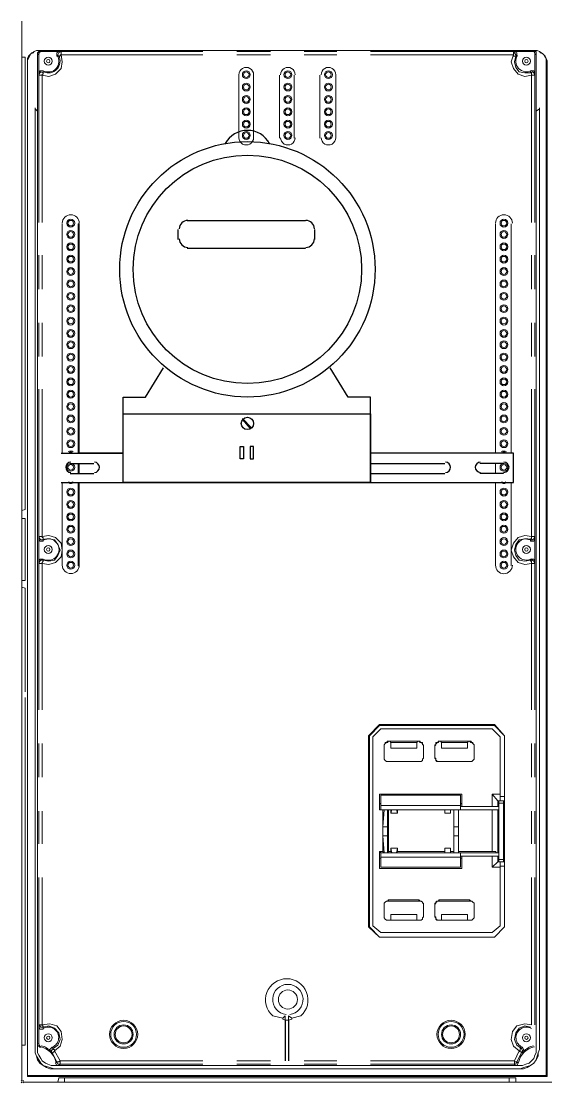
# Model space of a CAD drawing. Header units: millimetres. Extents: x -305 to 1353, y -289 to 1176.
# Drawn here: x -204.3 to -177.9, y 368.5 to 421.5 of the extents above; entities that cross this region are included whole.
import ezdxf

# ---------------------------------------------------------------- set-up
doc = ezdxf.new("R2010")
doc.units = ezdxf.units.MM
doc.header["$MEASUREMENT"] = 0
doc.layers.add('PDF_0', color=7, linetype='Continuous')

msp = doc.modelspace()

# ---------------------------------------------------------------- linework, layer by layer
at = {"layer": 'PDF_0', "lineweight": 18}
for points in [[(-204.309, 368.575), (-204.309, 421.475)], [(-178.701, 420.015), (-178.589, 420.015), (-178.476, 419.959), (-178.42, 419.903), (-178.308, 419.847), (-178.252, 419.79), (-178.196, 419.678), (-178.139, 419.622), (-178.083, 419.51), (-178.083, 419.397), (-178.139, 419.51), (-178.139, 419.622), (-178.196, 419.734), (-178.308, 419.847), (-178.364, 419.903), (-178.476, 419.959), (-178.589, 420.015)], [(-202.68, 369.193), (-179.431, 369.193), (-179.263, 369.249), (-179.094, 369.305), (-178.926, 369.361), (-178.757, 369.474), (-178.645, 369.642), (-178.589, 369.811), (-178.533, 369.979), (-178.476, 370.148), (-178.476, 417.095), (-178.645, 416.983), (-178.645, 370.148), (-178.645, 369.979), (-178.701, 369.867), (-178.757, 369.698), (-178.87, 369.586), (-178.982, 369.474), (-179.15, 369.417), (-179.319, 369.361), (-179.431, 369.361), (-202.68, 369.361), (-202.849, 369.361), (-203.017, 369.417), (-203.129, 369.474), (-203.298, 369.586), (-203.354, 369.698), (-203.466, 369.867), (-203.523, 369.979), (-203.523, 370.148), (-203.523, 416.983), (-203.635, 417.095), (-203.635, 370.148), (-203.635, 369.979), (-203.579, 369.811), (-203.466, 369.642), (-203.354, 369.474), (-203.242, 369.361), (-203.073, 369.305), (-202.905, 369.249)], [(-202.287, 411.367), (-202.287, 399.911)], [(-180.667, 411.367), (-180.667, 399.911)], [(-179.88, 399.911), (-179.88, 411.367)], [(-180.667, 399.405), (-180.667, 398.9)], [(-202.287, 398.451), (-202.287, 394.295)], [(-180.667, 394.295), (-180.667, 398.451)], [(-179.88, 394.295), (-179.88, 398.451)], [(-186.956, 385.815), (-187.012, 385.815), (-186.451, 386.377), (-186.451, 386.321)], [(-186.001, 385.535), (-186.058, 385.478), (-186.114, 385.478), (-186.17, 385.422), (-186.226, 385.366), (-186.226, 385.31), (-186.226, 385.366), (-186.17, 385.422), (-186.17, 385.478), (-186.114, 385.478), (-186.058, 385.535)], [(-186.226, 384.692), (-186.226, 385.31), (-186.226, 384.692), (-186.226, 384.636), (-186.17, 384.58), (-186.114, 384.524), (-186.058, 384.524), (-186.001, 384.524), (-186.058, 384.524), (-186.114, 384.524), (-186.17, 384.58), (-186.226, 384.636)], [(-184.485, 385.535), (-186.001, 385.535), (-185.945, 385.535), (-185.889, 385.478), (-184.598, 385.478), (-184.541, 385.535)], [(-184.261, 385.31), (-184.261, 385.366), (-184.317, 385.366), (-184.317, 385.422), (-184.373, 385.478), (-184.429, 385.478), (-184.485, 385.535), (-184.429, 385.535), (-184.429, 385.478), (-184.373, 385.478), (-184.317, 385.478), (-184.317, 385.422), (-184.317, 385.366), (-184.261, 385.366)], [(-183.474, 385.535), (-183.531, 385.535), (-183.531, 385.478), (-183.587, 385.478), (-183.643, 385.478), (-183.643, 385.422), (-183.643, 385.366), (-183.699, 385.366), (-183.699, 385.31), (-183.699, 384.692), (-183.699, 385.31), (-183.643, 385.366), (-183.643, 385.422), (-183.587, 385.422), (-183.587, 385.478), (-183.531, 385.478)], [(-181.958, 385.535), (-183.474, 385.535), (-183.418, 385.535), (-183.362, 385.478), (-182.07, 385.478), (-182.014, 385.535)], [(-181.958, 384.524), (-183.474, 384.524), (-181.958, 384.524), (-181.902, 384.524), (-181.846, 384.524), (-181.79, 384.58), (-181.734, 384.636), (-181.734, 384.692), (-181.734, 385.31), (-181.734, 384.692), (-181.734, 384.636), (-181.79, 384.58), (-181.846, 384.524), (-181.902, 384.524)], [(-181.734, 385.31), (-181.734, 385.366), (-181.79, 385.422), (-181.79, 385.478), (-181.846, 385.478), (-181.902, 385.535), (-181.958, 385.535), (-181.902, 385.478), (-181.846, 385.478), (-181.79, 385.422), (-181.734, 385.366)], [(-184.485, 384.524), (-184.429, 384.524), (-184.373, 384.524), (-184.317, 384.58), (-184.317, 384.636), (-184.261, 384.692), (-184.317, 384.636), (-184.317, 384.58), (-184.373, 384.524), (-184.429, 384.524)], [(-183.699, 384.692), (-183.643, 384.692), (-183.643, 384.636), (-183.643, 384.58), (-183.587, 384.58), (-183.587, 384.524), (-183.531, 384.524), (-183.474, 384.524), (-183.531, 384.524), (-183.587, 384.524), (-183.643, 384.58), (-183.643, 384.636)], [(-185.608, 379.975), (-185.833, 379.975), (-186.058, 379.975), (-186.226, 379.975), (-186.395, 379.975), (-186.395, 379.919), (-186.395, 379.863), (-186.395, 379.807), (-186.395, 379.75), (-182.407, 379.75), (-182.407, 379.807), (-182.407, 379.863), (-182.407, 379.919), (-182.407, 379.975), (-182.52, 379.975), (-182.744, 379.975), (-182.913, 379.975), (-183.194, 379.975)], [(-186.001, 377.56), (-186.058, 377.56), (-186.114, 377.56), (-186.17, 377.504), (-186.226, 377.448), (-186.226, 377.392), (-186.226, 377.448), (-186.17, 377.504), (-186.114, 377.56), (-186.058, 377.56), (-186.001, 377.616)], [(-181.958, 377.616), (-183.474, 377.616), (-183.474, 377.56), (-181.958, 377.56)], [(-183.699, 376.774), (-183.643, 376.774), (-183.643, 376.718), (-183.643, 376.662), (-183.587, 376.662), (-183.587, 376.606), (-183.531, 376.606), (-183.474, 376.606), (-183.531, 376.606), (-183.587, 376.606), (-183.643, 376.662), (-183.643, 376.718)], [(-181.958, 376.606), (-181.902, 376.606), (-181.846, 376.606), (-181.79, 376.662), (-181.734, 376.718), (-181.734, 376.774), (-181.734, 376.718), (-181.79, 376.662), (-181.846, 376.606), (-181.902, 376.606)], [(-183.474, 376.606), (-181.958, 376.606), (-182.014, 376.606), (-182.07, 376.606), (-183.362, 376.606), (-183.418, 376.606)], [(-191.28, 371.664), (-191.168, 371.608), (-190.999, 371.608), (-190.831, 371.664), (-190.831, 371.72), (-190.999, 371.832), (-190.999, 371.608), (-191.168, 371.608), (-191.168, 371.832), (-191.28, 371.72)], [(-204.253, 368.519), (-177.859, 368.519)], [(-177.859, 368.519), (-204.253, 368.519)], [(-202.512, 368.519), (-202.456, 368.744), (-202.175, 368.744), (-179.993, 368.744), (-179.656, 368.744), (-179.656, 368.519), (-179.656, 368.744), (-179.993, 368.744), (-202.175, 368.744), (-202.456, 368.744)]]:
    msp.add_lwpolyline(points, close=True, dxfattribs=at)
for points in [[(-204.309, 368.575), (-204.309, 421.475), (-204.309, 368.575)], [(-204.309, 421.475), (-204.309, 368.575)], [(-204.309, 397.047), (-204.14, 397.103), (-204.14, 419.678), (-204.309, 419.678)], [(-178.701, 420.015), (-203.466, 420.015), (-203.579, 420.015), (-203.691, 419.959), (-203.803, 419.903), (-203.859, 419.847), (-203.972, 419.734), (-204.028, 419.622), (-204.028, 419.51), (-204.028, 419.397), (-204.028, 419.51), (-203.972, 419.622), (-203.916, 419.734), (-203.859, 419.847), (-203.747, 419.903), (-203.691, 419.959), (-203.579, 420.015), (-203.41, 420.015)], [(-178.645, 416.983), (-178.645, 419.847), (-178.645, 419.903), (-178.645, 419.959), (-178.701, 419.959), (-178.757, 420.015), (-178.813, 420.015), (-203.354, 420.015), (-203.41, 420.015), (-203.466, 419.959), (-203.523, 419.903), (-203.523, 419.847), (-203.523, 416.983)], [(-179.6, 419.734), (-179.6, 419.903), (-179.712, 419.959), (-178.813, 419.959), (-178.757, 419.959), (-178.701, 419.903), (-178.701, 419.847), (-178.701, 419.79), (-178.701, 418.836), (-178.757, 419.004), (-178.926, 419.004)], [(-204.028, 419.566), (-204.028, 368.856)], [(-204.028, 419.397), (-204.028, 368.8)], [(-204.028, 419.397), (-204.028, 419.397)], [(-178.139, 419.566), (-178.139, 368.856), (-178.083, 368.8), (-178.083, 419.397)], [(-193.47, 415.635), (-193.47, 418.78)], [(-192.74, 418.78), (-192.74, 415.635)], [(-191.449, 415.635), (-191.449, 418.78)], [(-190.719, 418.78), (-190.719, 415.635)], [(-189.427, 415.635), (-189.427, 418.78)], [(-188.641, 418.78), (-188.641, 415.635)], [(-203.635, 417.095), (-203.635, 417.151), (-203.635, 370.148), (-203.635, 369.979), (-203.579, 369.811), (-203.523, 369.642), (-203.41, 369.474), (-203.242, 369.361), (-203.073, 369.249), (-202.905, 369.193), (-202.736, 369.193), (-179.431, 369.193), (-179.263, 369.193), (-179.094, 369.249), (-178.926, 369.361), (-178.757, 369.474), (-178.645, 369.642), (-178.533, 369.811), (-178.533, 369.979), (-178.476, 370.148), (-178.476, 417.151), (-178.476, 417.095)], [(-203.523, 416.983), (-203.523, 416.983)], [(-202.287, 411.367), (-202.287, 411.367)], [(-201.501, 399.911), (-201.501, 411.367), (-201.445, 411.367), (-201.445, 399.911)], [(-180.667, 411.367), (-180.667, 411.367)], [(-179.88, 411.367), (-179.88, 411.367)], [(-201.501, 399.405), (-201.501, 398.9)], [(-201.445, 399.405), (-201.445, 398.9)], [(-201.445, 398.451), (-201.445, 394.295), (-201.501, 394.295), (-201.501, 398.451)], [(-204.309, 396.654), (-204.14, 396.654), (-204.14, 393.565), (-204.309, 393.565)], [(-178.926, 395.531), (-178.757, 395.531), (-178.701, 395.643), (-178.701, 394.52), (-178.757, 394.632), (-178.926, 394.632)], [(-204.309, 393.228), (-204.14, 393.172), (-204.14, 388.005)], [(-204.309, 370.372), (-204.14, 370.372), (-204.14, 387.725)], [(-186.451, 386.377), (-180.723, 386.377), (-180.723, 386.321), (-186.451, 386.321)], [(-180.723, 386.321), (-180.217, 385.815), (-180.723, 386.377)], [(-187.012, 385.815), (-187.012, 376.269), (-186.956, 376.269), (-186.956, 385.815)], [(-186.788, 385.759), (-186.395, 386.152), (-186.788, 385.759)], [(-186.788, 376.325), (-186.788, 385.759), (-186.788, 376.325)], [(-186.395, 386.152), (-180.835, 386.152), (-186.395, 386.152)], [(-180.835, 386.152), (-180.442, 385.759), (-180.835, 386.152)], [(-180.442, 382.783), (-180.442, 385.759), (-180.442, 382.895), (-180.442, 382.839), (-180.442, 382.783), (-180.442, 382.727), (-180.442, 382.671), (-180.442, 382.614), (-180.442, 382.558), (-180.442, 382.614), (-180.442, 382.671), (-180.442, 382.727), (-180.442, 382.783), (-180.217, 382.783)], [(-180.273, 379.526), (-180.217, 379.526), (-180.217, 379.47), (-180.217, 379.413), (-180.217, 379.357), (-180.217, 379.301), (-180.217, 376.269), (-180.217, 385.815), (-180.217, 382.783), (-180.217, 382.727), (-180.217, 382.671), (-180.217, 382.614), (-180.217, 382.558), (-180.273, 382.558)], [(-184.598, 385.478), (-184.598, 385.198), (-185.889, 385.198), (-185.889, 385.478)], [(-184.261, 384.692), (-184.261, 385.31), (-184.261, 384.692)], [(-182.07, 385.478), (-182.07, 385.198), (-183.362, 385.198), (-183.362, 385.478)], [(-186.001, 384.524), (-184.485, 384.524), (-186.001, 384.524)], [(-186.451, 382.39), (-186.451, 382.895), (-182.351, 382.895), (-182.351, 382.39)], [(-180.498, 382.109), (-182.407, 382.109), (-182.407, 382.277), (-182.351, 382.277), (-182.351, 382.39), (-182.407, 382.446), (-182.407, 382.502), (-182.407, 382.839), (-186.395, 382.839), (-186.395, 382.502), (-186.395, 382.446), (-186.451, 382.39), (-186.451, 382.109), (-186.395, 382.109)], [(-182.407, 382.334), (-182.407, 382.839), (-186.395, 382.839), (-186.395, 382.334), (-186.395, 382.277), (-186.395, 382.221), (-186.395, 382.165), (-186.395, 382.109), (-186.226, 382.109), (-186.058, 382.109), (-185.833, 382.109), (-185.608, 382.109), (-183.194, 382.109), (-182.913, 382.109), (-182.744, 382.109), (-182.52, 382.109), (-182.407, 382.109), (-182.407, 382.165), (-182.407, 382.221), (-182.407, 382.277), (-182.407, 382.334), (-186.395, 382.334)], [(-180.498, 382.558), (-180.273, 382.558), (-180.273, 382.446), (-180.498, 382.446), (-180.498, 382.558), (-180.554, 382.558), (-180.554, 382.277), (-180.498, 382.277), (-180.498, 382.109), (-180.554, 382.109), (-180.554, 379.975), (-180.498, 379.975), (-180.498, 379.807), (-182.407, 379.807), (-182.407, 379.975), (-180.498, 379.975)], [(-180.217, 382.558), (-180.442, 382.558), (-180.554, 382.558), (-180.835, 382.895), (-180.835, 382.277)], [(-180.835, 382.895), (-180.442, 382.895)], [(-186.282, 382.109), (-186.282, 380.031), (-186.226, 379.975), (-186.282, 380.817), (-186.282, 380.874), (-186.282, 380.93), (-186.282, 380.986), (-186.282, 381.042), (-186.282, 381.098), (-186.282, 381.154), (-186.282, 381.21), (-186.282, 381.267), (-186.226, 382.109), (-186.282, 382.109), (-186.451, 382.109)], [(-186.282, 381.267), (-186.058, 381.267), (-186.058, 382.109), (-186.001, 382.109), (-185.889, 382.109), (-185.833, 382.109), (-185.889, 381.941), (-185.552, 381.941), (-185.608, 382.109), (-185.552, 382.109), (-183.194, 382.109)], [(-186.001, 380.031), (-186.001, 382.109)], [(-185.889, 381.941), (-185.889, 382.109)], [(-185.552, 382.109), (-185.552, 381.941)], [(-183.194, 381.941), (-183.194, 382.109), (-183.194, 381.941), (-182.913, 381.941)], [(-182.913, 381.941), (-182.913, 382.109), (-182.913, 381.941)], [(-182.744, 380.031), (-182.744, 382.109), (-182.913, 382.109)], [(-180.554, 382.109), (-180.61, 382.109), (-180.667, 382.109), (-180.723, 382.109), (-180.779, 382.109), (-180.835, 382.109), (-182.52, 382.109), (-182.52, 381.267), (-182.744, 381.267)], [(-182.744, 380.817), (-182.744, 380.874), (-182.744, 380.93), (-182.744, 380.986), (-182.744, 381.042), (-182.744, 381.098), (-182.744, 381.154), (-182.744, 381.21), (-182.744, 381.267), (-182.744, 382.109)], [(-182.52, 382.109), (-182.52, 380.031)], [(-182.407, 382.277), (-180.498, 382.277)], [(-182.351, 382.277), (-180.835, 382.277), (-180.779, 382.277), (-180.723, 382.277), (-180.667, 382.277), (-180.61, 382.277), (-180.554, 382.277)], [(-180.835, 380.031), (-180.835, 382.109)], [(-180.554, 379.807), (-180.554, 379.526), (-180.498, 379.526), (-180.498, 379.638), (-180.498, 382.446)], [(-180.498, 379.638), (-180.273, 379.638), (-180.273, 382.446)], [(-186.058, 381.267), (-186.058, 381.21), (-186.058, 381.154), (-186.058, 381.098), (-186.058, 381.042), (-186.058, 380.986), (-186.058, 380.93), (-186.058, 380.874), (-186.058, 380.817)], [(-182.52, 381.267), (-182.52, 381.21), (-182.52, 381.154), (-182.52, 381.098), (-182.52, 381.042), (-182.52, 380.986), (-182.52, 380.93), (-182.52, 380.874), (-182.52, 380.817)], [(-186.282, 380.817), (-186.058, 380.817), (-186.058, 379.975), (-186.001, 380.031), (-185.889, 380.031), (-185.833, 379.975), (-185.889, 380.2), (-185.552, 380.2), (-185.608, 379.975), (-185.552, 380.031), (-183.194, 380.031), (-183.194, 379.975), (-183.194, 380.2), (-182.913, 380.2), (-182.913, 379.975), (-182.913, 380.031), (-182.744, 380.031), (-182.744, 379.975), (-182.744, 380.817), (-182.52, 380.817), (-182.52, 379.975), (-182.52, 380.031), (-180.835, 380.031), (-180.779, 380.031), (-180.723, 380.031), (-180.667, 380.031), (-180.61, 379.975), (-180.554, 379.975)], [(-186.395, 379.975), (-186.451, 380.031), (-186.451, 379.694), (-186.395, 379.694), (-186.395, 379.638), (-186.395, 379.245), (-186.395, 379.75)], [(-186.451, 380.031), (-186.282, 380.031)], [(-185.889, 380.031), (-185.889, 380.2)], [(-185.552, 380.2), (-185.552, 380.031)], [(-183.194, 380.031), (-183.194, 380.2)], [(-182.913, 380.2), (-182.913, 380.031)], [(-182.351, 379.694), (-182.351, 379.189), (-186.451, 379.189), (-186.451, 379.694)], [(-182.407, 379.75), (-182.407, 379.245), (-182.407, 379.638), (-182.407, 379.694), (-182.351, 379.694), (-182.351, 379.807)], [(-180.835, 379.245), (-180.835, 379.807)], [(-180.442, 379.245), (-180.835, 379.245), (-180.554, 379.526), (-180.442, 379.526), (-180.217, 379.526)], [(-180.273, 379.638), (-180.273, 379.526), (-180.498, 379.526)], [(-180.217, 379.301), (-180.442, 379.301), (-180.442, 379.357), (-180.442, 379.413), (-180.442, 379.47), (-180.442, 379.526), (-180.442, 379.47), (-180.442, 379.413), (-180.442, 379.357), (-180.442, 379.301), (-180.442, 379.245), (-180.442, 376.325), (-180.442, 379.301)], [(-182.407, 379.245), (-186.395, 379.245), (-182.407, 379.245)], [(-184.485, 377.56), (-184.429, 377.56), (-184.373, 377.56), (-184.317, 377.504), (-184.317, 377.448), (-184.261, 377.448), (-184.261, 377.392), (-184.261, 376.774), (-184.317, 376.718), (-184.317, 376.662), (-184.373, 376.606), (-184.429, 376.606), (-184.485, 376.606), (-184.541, 376.606), (-184.598, 376.606), (-185.889, 376.606), (-185.945, 376.606), (-186.001, 376.606), (-186.058, 376.606), (-186.114, 376.606), (-186.17, 376.662), (-186.226, 376.718), (-186.226, 376.774), (-186.226, 376.718), (-186.17, 376.662), (-186.114, 376.606), (-186.058, 376.606), (-186.001, 376.606), (-184.485, 376.606), (-184.429, 376.606), (-184.373, 376.606), (-184.317, 376.662), (-184.317, 376.718), (-184.261, 376.774), (-184.261, 377.392), (-184.261, 377.448), (-184.317, 377.448), (-184.317, 377.504), (-184.373, 377.56), (-184.429, 377.56), (-184.485, 377.616), (-186.001, 377.616)], [(-186.226, 376.774), (-186.226, 377.392), (-186.226, 376.774)], [(-186.001, 377.56), (-184.485, 377.56), (-184.485, 377.616)], [(-183.474, 377.56), (-183.531, 377.56), (-183.587, 377.56), (-183.587, 377.504), (-183.643, 377.504), (-183.643, 377.448), (-183.699, 377.392), (-183.699, 377.448), (-183.643, 377.448), (-183.643, 377.504), (-183.587, 377.56), (-183.531, 377.56), (-183.474, 377.616)], [(-183.699, 376.774), (-183.699, 377.392), (-183.699, 376.774)], [(-181.958, 377.56), (-181.902, 377.56), (-181.846, 377.56), (-181.79, 377.504), (-181.734, 377.448), (-181.734, 377.392), (-181.734, 377.448), (-181.79, 377.504), (-181.846, 377.56), (-181.902, 377.56), (-181.958, 377.616)], [(-181.734, 377.392), (-181.734, 376.774), (-181.734, 377.392)], [(-185.889, 376.606), (-185.889, 376.886), (-184.598, 376.886), (-184.598, 376.606)], [(-183.362, 376.606), (-183.362, 376.886), (-182.07, 376.886), (-182.07, 376.606)], [(-186.956, 376.269), (-186.451, 375.763), (-187.012, 376.269)], [(-186.395, 375.988), (-186.788, 376.325), (-186.395, 375.988)], [(-180.442, 376.325), (-180.835, 375.988), (-180.442, 376.325)], [(-180.217, 376.269), (-180.723, 375.763), (-180.217, 376.269)], [(-186.451, 375.763), (-180.723, 375.763), (-186.451, 375.763)], [(-186.395, 375.988), (-180.835, 375.988), (-186.395, 375.988)], [(-191.28, 371.72), (-191.786, 371.832)], [(-191.28, 371.72), (-191.28, 371.72)], [(-190.831, 371.72), (-190.382, 371.832)], [(-203.354, 370.26), (-203.41, 370.316), (-203.466, 370.428), (-203.466, 371.327), (-203.41, 371.158), (-203.242, 371.158)], [(-202.624, 369.474), (-202.568, 369.361), (-202.456, 369.361), (-202.68, 369.361), (-202.849, 369.361), (-203.017, 369.417), (-203.129, 369.474), (-203.298, 369.586), (-203.354, 369.698), (-203.466, 369.867), (-203.523, 369.979), (-203.523, 370.148), (-203.523, 370.372), (-203.466, 370.316), (-203.41, 370.26)], [(-203.635, 370.148), (-203.635, 370.148)], [(-178.645, 370.148), (-178.645, 369.979), (-178.701, 369.867), (-178.757, 369.698), (-178.87, 369.586), (-178.982, 369.474), (-179.15, 369.417), (-179.319, 369.361), (-179.431, 369.361), (-179.712, 369.361), (-179.6, 369.361), (-179.543, 369.474)], [(-178.139, 368.856), (-204.028, 368.856), (-204.028, 368.8), (-178.083, 368.8)], [(-179.431, 369.193), (-179.431, 369.193)], [(-177.859, 368.519), (-204.253, 368.519)], [(-179.656, 368.519), (-179.656, 368.744), (-179.993, 368.744), (-202.175, 368.744), (-202.456, 368.744), (-202.512, 368.519)]]:
    msp.add_lwpolyline(points, dxfattribs=at)
at = {"layer": 'PDF_0', "lineweight": 0}
for points in [[(-203.466, 419.79), (-203.523, 419.847)], [(-203.354, 420.015), (-203.298, 419.959)], [(-202.512, 419.734), (-202.456, 419.734), (-202.399, 419.734), (-202.399, 419.79), (-202.343, 419.79), (-202.287, 419.453), (-202.343, 419.117), (-202.624, 418.836), (-202.961, 418.723), (-203.298, 418.78), (-203.298, 418.836), (-203.242, 418.836), (-203.242, 418.892)], [(-195.267, 419.79), (-202.343, 419.79), (-202.343, 419.959), (-202.456, 419.903), (-202.512, 419.79), (-202.512, 419.734), (-202.568, 419.734)], [(-202.456, 419.959), (-202.343, 419.959), (-195.267, 419.959)], [(-193.583, 419.959), (-191.898, 419.959)], [(-191.898, 419.79), (-193.583, 419.79)], [(-190.213, 419.959), (-188.585, 419.959)], [(-188.585, 419.79), (-190.213, 419.79)], [(-186.9, 419.959), (-179.768, 419.959), (-179.712, 419.959)], [(-179.6, 419.734), (-179.656, 419.734), (-179.712, 419.453), (-179.656, 419.173), (-179.487, 418.948), (-179.206, 418.892), (-178.926, 418.892), (-178.87, 418.892), (-178.87, 418.836), (-178.87, 418.78), (-179.206, 418.723), (-179.543, 418.836), (-179.768, 419.117), (-179.88, 419.453), (-179.768, 419.79), (-186.9, 419.79)], [(-178.813, 419.959), (-178.813, 420.015)], [(-178.645, 419.847), (-178.701, 419.79)], [(-203.242, 419.004), (-203.242, 418.892), (-203.354, 418.948), (-203.41, 418.892), (-203.466, 418.78), (-203.298, 418.78), (-203.298, 411.423)], [(-203.466, 411.423), (-203.466, 418.78), (-203.466, 418.836)], [(-178.87, 411.423), (-178.87, 418.78), (-178.701, 418.78), (-178.757, 418.892), (-178.813, 418.948), (-178.926, 418.892), (-178.926, 419.004)], [(-178.701, 418.836), (-178.701, 418.78), (-178.701, 411.423)], [(-203.466, 408.11), (-203.466, 409.794)], [(-203.298, 409.794), (-203.298, 408.11)], [(-178.87, 408.11), (-178.87, 409.794)], [(-178.701, 409.794), (-178.701, 408.11)], [(-203.466, 404.74), (-203.466, 406.425)], [(-203.298, 406.425), (-203.298, 404.74)], [(-178.87, 404.74), (-178.87, 406.425)], [(-178.701, 406.425), (-178.701, 404.74)], [(-203.466, 395.643), (-203.466, 395.755), (-203.466, 403.112)], [(-203.298, 403.112), (-203.298, 395.755), (-203.298, 395.699), (-203.242, 395.699), (-203.242, 395.643), (-203.242, 395.587), (-203.354, 395.587), (-203.41, 395.643), (-203.466, 395.755), (-203.298, 395.755), (-202.961, 395.811), (-202.624, 395.699), (-202.343, 395.418), (-202.287, 395.081), (-202.343, 394.744), (-202.624, 394.464), (-202.961, 394.351), (-203.298, 394.407), (-203.298, 394.464), (-203.242, 394.52), (-203.242, 394.576), (-202.961, 394.52), (-202.68, 394.576), (-202.512, 394.8), (-202.399, 395.081), (-202.512, 395.362), (-202.68, 395.587), (-202.961, 395.643), (-203.242, 395.587), (-203.242, 395.531)], [(-178.87, 387.107), (-178.87, 394.407), (-178.701, 394.407), (-178.757, 394.52), (-178.813, 394.576), (-178.926, 394.576), (-178.926, 394.52), (-178.87, 394.52), (-178.87, 394.464), (-178.87, 394.407), (-179.206, 394.351), (-179.543, 394.464), (-179.768, 394.744), (-179.88, 395.081), (-179.768, 395.418), (-179.543, 395.699), (-179.206, 395.811), (-178.87, 395.755), (-178.87, 395.699), (-178.87, 395.643), (-178.926, 395.643), (-178.926, 395.587), (-178.813, 395.587), (-178.757, 395.643), (-178.701, 395.755), (-178.87, 395.755), (-178.87, 403.112)], [(-178.701, 403.112), (-178.701, 395.755), (-178.701, 395.643)], [(-178.926, 395.531), (-178.926, 395.587), (-179.206, 395.643), (-179.487, 395.587), (-179.656, 395.362), (-179.712, 395.081), (-179.656, 394.8), (-179.487, 394.576), (-179.206, 394.52), (-178.926, 394.576), (-178.926, 394.632)], [(-203.242, 394.632), (-203.242, 394.576), (-203.354, 394.576), (-203.41, 394.52), (-203.466, 394.407), (-203.298, 394.407), (-203.298, 387.107)], [(-203.466, 387.107), (-203.466, 394.407), (-203.466, 394.52)], [(-178.701, 394.52), (-178.701, 394.407), (-178.701, 387.107)], [(-203.466, 383.738), (-203.466, 385.422)], [(-203.298, 385.422), (-203.298, 383.738)], [(-178.87, 383.738), (-178.87, 385.422)], [(-178.701, 385.422), (-178.701, 383.738)], [(-203.466, 380.424), (-203.466, 382.053)], [(-203.298, 382.053), (-203.298, 380.424)], [(-178.87, 380.424), (-178.87, 382.053)], [(-178.701, 382.053), (-178.701, 380.424)], [(-203.466, 371.327), (-203.466, 371.383), (-203.466, 378.74)], [(-203.298, 378.74), (-203.298, 371.383), (-203.466, 371.383), (-203.41, 371.327), (-203.354, 371.271), (-203.242, 371.271), (-203.242, 371.158)], [(-186.9, 369.586), (-179.712, 369.586), (-179.712, 369.417), (-179.656, 369.417), (-179.6, 369.53), (-179.656, 369.53), (-179.712, 369.53), (-179.712, 369.586), (-179.487, 370.091), (-179.431, 370.091), (-179.431, 370.148), (-179.431, 370.204), (-179.375, 370.204), (-179.319, 370.091), (-179.375, 369.979), (-179.375, 370.035), (-179.431, 370.035), (-179.487, 370.091), (-179.768, 370.316), (-179.88, 370.653), (-179.824, 371.046), (-179.6, 371.327), (-179.206, 371.439), (-178.87, 371.383), (-178.87, 378.74)], [(-178.701, 378.74), (-178.701, 371.383)], [(-202.792, 370.26), (-202.736, 370.204), (-202.512, 370.372), (-202.399, 370.653), (-202.456, 370.99), (-202.68, 371.214), (-202.961, 371.327), (-203.242, 371.271), (-203.242, 371.327), (-203.298, 371.327), (-203.298, 371.383), (-202.905, 371.439), (-202.568, 371.327), (-202.343, 371.046), (-202.287, 370.653), (-202.399, 370.316), (-202.68, 370.091), (-202.68, 370.148), (-202.736, 370.148), (-202.736, 370.204), (-202.849, 370.091), (-202.792, 369.979), (-202.736, 369.979), (-202.736, 370.035), (-202.68, 370.035), (-202.68, 370.091), (-202.399, 369.586), (-195.267, 369.586)], [(-178.926, 371.271), (-179.206, 371.327), (-179.487, 371.214), (-179.656, 370.99), (-179.712, 370.653), (-179.6, 370.372), (-179.375, 370.204), (-179.319, 370.26)], [(-203.523, 370.372), (-203.523, 370.428), (-203.466, 370.428)], [(-203.523, 370.148), (-203.523, 370.148)], [(-203.354, 370.26), (-203.41, 370.26)], [(-202.624, 369.474), (-202.568, 369.53), (-202.512, 369.417), (-202.399, 369.417), (-202.399, 369.586), (-202.456, 369.53), (-202.512, 369.53), (-202.568, 369.53), (-202.792, 369.979), (-202.849, 369.979)], [(-179.319, 369.979), (-179.375, 369.979), (-179.6, 369.53), (-179.543, 369.474)], [(-202.68, 369.361), (-202.68, 369.361)], [(-202.456, 369.361), (-202.399, 369.417), (-195.267, 369.417)], [(-193.583, 369.586), (-191.898, 369.586)], [(-191.898, 369.417), (-193.583, 369.417)], [(-190.213, 369.586), (-188.585, 369.586)], [(-188.585, 369.417), (-190.213, 369.417)], [(-186.9, 369.417), (-179.712, 369.417), (-179.712, 369.361)], [(-179.431, 369.361), (-179.431, 369.361)], [(-202.68, 369.193), (-202.736, 369.193)], [(-202.175, 368.744), (-202.175, 368.519)], [(-179.993, 368.519), (-179.993, 368.744)]]:
    msp.add_lwpolyline(points, dxfattribs=at)
at = {"layer": 'PDF_0', "lineweight": 18}
for points in [[(-202.541, 419.772, -0.775478), (-203.242, 419.004), (-203.41, 419.004), (-203.466, 418.836), (-203.466, 419.79), (-203.466, 419.847), (-203.466, 419.903), (-203.41, 419.903), (-203.41, 419.959), (-203.354, 419.959), (-203.298, 419.959), (-202.456, 419.959), (-202.568, 419.903), (-202.568, 419.734)], [(-203.241, 395.579, -1.671898), (-203.242, 394.632), (-203.41, 394.632), (-203.466, 394.52), (-203.466, 395.643), (-203.41, 395.531), (-203.242, 395.531)], [(-203.241, 371.207, -1.055203), (-202.792, 370.26), (-202.905, 370.148), (-202.849, 369.979)], [(-178.87, 371.207, 1.055362), (-179.319, 370.26), (-179.263, 370.148), (-179.319, 369.979)]]:
    msp.add_lwpolyline(points, format="xyb", dxfattribs=at)
at = {"layer": 'PDF_0', "lineweight": 0}
for points in [[(-179.768, 419.959), (-179.768, 419.79), (-179.768, 419.734), (-179.712, 419.734), (-179.656, 419.734), (-179.656, 419.79), (-179.712, 419.903)], [(-202.175, 368.519), (-202.175, 368.744)], [(-179.993, 368.744), (-179.993, 368.519)]]:
    msp.add_lwpolyline(points, close=True, dxfattribs=at)
at = {"layer": 'PDF_0', "lineweight": 18}
for points in [[(-201.445, 411.395, 0.999967), (-202.287, 411.395, -0.999967)], [(-179.824, 411.395, 0.999967), (-180.666, 411.395, -0.999967)], [(-202.287, 394.323, 0.999977), (-201.445, 394.323, -0.999977)], [(-180.667, 394.323, 0.999977), (-179.824, 394.323, -0.999977)]]:
    msp.add_lwpolyline(points, format="xyb", close=True, dxfattribs=at)
at = {"layer": 'PDF_0', "lineweight": 25}
for points in [[(-196.054, 411.535), (-190.157, 411.535)], [(-196.503, 410.581), (-196.503, 411.086)], [(-189.708, 411.086), (-189.708, 410.581)], [(-190.157, 410.131), (-196.054, 410.131)], [(-199.255, 398.451), (-199.255, 402.719), (-198.131, 402.719), (-197.233, 404.179)], [(-186.9, 398.451), (-186.9, 402.719), (-188.023, 402.719), (-188.922, 404.179)], [(-193.302, 401.652), (-192.853, 401.202)], [(-193.302, 401.596), (-192.909, 401.146)], [(-202.343, 398.451), (-179.768, 398.451), (-179.768, 399.911), (-186.9, 399.911)], [(-202.343, 399.911), (-199.255, 399.911), (-201.445, 399.911)], [(-201.894, 399.405), (-200.715, 399.405)], [(-186.9, 399.405), (-183.194, 399.405)], [(-180.273, 399.405), (-181.453, 399.405)], [(-201.894, 398.9), (-200.715, 398.9)], [(-186.9, 398.9), (-183.194, 398.9)], [(-180.273, 398.9), (-181.453, 398.9)], [(-191.168, 371.608), (-191.168, 369.586)], [(-190.999, 371.608), (-190.999, 369.586)]]:
    msp.add_lwpolyline(points, dxfattribs=at)
for points in [[(-199.255, 401.876), (-186.9, 401.876), (-186.9, 398.451), (-199.255, 398.451)], [(-193.414, 400.248), (-193.246, 400.248), (-193.246, 399.63), (-193.414, 399.63)], [(-192.74, 400.248), (-192.909, 400.248), (-192.909, 399.63), (-192.74, 399.63)]]:
    msp.add_lwpolyline(points, close=True, dxfattribs=at)
for points in [[(-201.866, 399.462, 0.414167), (-202.119, 399.209, 0.414167), (-201.866, 398.956)], [(-200.687, 398.956, 0.414167), (-200.434, 399.209, 0.414167), (-200.687, 399.462)], [(-183.166, 398.956, 0.414167), (-182.913, 399.209, 0.414167), (-183.166, 399.462)], [(-181.425, 399.462, 0.414167), (-181.677, 399.209, 0.414167), (-181.425, 398.956)], [(-180.245, 398.956, 0.414167), (-179.993, 399.209, 0.414167), (-180.245, 399.462)]]:
    msp.add_lwpolyline(points, format="xyb", dxfattribs=at)
at = {"layer": 'PDF_0', "lineweight": 18}
for centre, radius in [((-202.989, 419.482), 0.197), ((-179.122, 419.482), 0.197), ((-202.989, 419.482), 0.0843), ((-179.122, 419.482), 0.0843), ((-193.105, 418.808), 0.197), ((-193.105, 418.808), 0.14), ((-191.028, 418.808), 0.197), ((-191.028, 418.808), 0.14), ((-189.006, 418.808), 0.197), ((-189.006, 418.808), 0.14), ((-193.105, 418.19), 0.197), ((-193.105, 418.19), 0.14), ((-191.028, 418.19), 0.197), ((-191.028, 418.19), 0.14), ((-189.006, 418.19), 0.197), ((-189.006, 418.19), 0.14), ((-193.105, 417.572), 0.197), ((-193.105, 417.572), 0.14), ((-191.028, 417.572), 0.197), ((-191.028, 417.572), 0.14), ((-189.006, 417.572), 0.197), ((-189.006, 417.572), 0.14), ((-193.105, 416.954), 0.197), ((-193.105, 416.955), 0.14), ((-191.028, 416.954), 0.197), ((-191.028, 416.955), 0.14), ((-189.006, 416.954), 0.197), ((-189.006, 416.955), 0.14), ((-193.105, 416.337), 0.197), ((-193.105, 416.337), 0.14), ((-191.028, 416.337), 0.197), ((-191.028, 416.337), 0.14), ((-189.006, 416.337), 0.197), ((-189.006, 416.337), 0.14), ((-193.105, 415.775), 0.197), ((-191.028, 415.775), 0.197), ((-189.006, 415.775), 0.197), ((-193.105, 415.775), 0.14), ((-191.028, 415.775), 0.14), ((-189.006, 415.775), 0.14), ((-201.866, 411.395), 0.197), ((-201.866, 411.395), 0.14), ((-180.245, 411.395), 0.197), ((-180.245, 411.395), 0.14), ((-201.866, 410.833), 0.197), ((-201.866, 410.833), 0.14), ((-180.245, 410.833), 0.197), ((-180.245, 410.833), 0.14), ((-201.866, 410.216), 0.197), ((-201.866, 410.216), 0.14), ((-180.245, 410.216), 0.197), ((-180.245, 410.216), 0.14), ((-201.866, 409.598), 0.197), ((-201.866, 409.598), 0.14), ((-180.245, 409.598), 0.197), ((-180.245, 409.598), 0.14), ((-201.866, 408.98), 0.197), ((-201.866, 408.98), 0.14), ((-180.245, 408.98), 0.197), ((-180.245, 408.98), 0.14), ((-201.866, 408.362), 0.197), ((-180.245, 408.362), 0.197), ((-201.866, 408.362), 0.14), ((-180.245, 408.362), 0.14), ((-201.866, 407.745), 0.197), ((-201.866, 407.745), 0.14), ((-180.245, 407.745), 0.197), ((-180.245, 407.745), 0.14), ((-201.866, 407.127), 0.197), ((-201.866, 407.127), 0.14), ((-180.245, 407.127), 0.197), ((-180.245, 407.127), 0.14), ((-201.866, 406.509), 0.197), ((-201.866, 406.509), 0.14), ((-180.245, 406.509), 0.197), ((-180.245, 406.509), 0.14), ((-201.866, 405.892), 0.197), ((-201.866, 405.892), 0.14), ((-180.245, 405.892), 0.197), ((-180.245, 405.892), 0.14), ((-201.866, 405.33), 0.197), ((-201.866, 405.33), 0.14), ((-180.245, 405.33), 0.197), ((-180.245, 405.33), 0.14), ((-201.866, 404.712), 0.197), ((-201.866, 404.712), 0.14), ((-180.245, 404.712), 0.197), ((-180.245, 404.712), 0.14), ((-201.866, 404.095), 0.197), ((-180.245, 404.095), 0.197), ((-201.866, 404.095), 0.14), ((-180.245, 404.095), 0.14), ((-201.866, 403.477), 0.197), ((-201.866, 403.477), 0.14), ((-180.245, 403.477), 0.197), ((-180.245, 403.477), 0.14), ((-201.866, 402.859), 0.197), ((-201.866, 402.859), 0.14), ((-180.245, 402.859), 0.197), ((-180.245, 402.859), 0.14), ((-201.866, 402.241), 0.197), ((-201.866, 402.241), 0.14), ((-180.245, 402.241), 0.197), ((-180.245, 402.241), 0.14), ((-201.866, 401.624), 0.197), ((-201.866, 401.624), 0.14), ((-180.245, 401.624), 0.197), ((-180.245, 401.624), 0.14), ((-201.866, 401.006), 0.197), ((-201.866, 401.006), 0.14), ((-180.245, 401.006), 0.197), ((-180.245, 401.006), 0.14), ((-201.866, 400.388), 0.197), ((-180.245, 400.388), 0.197), ((-201.866, 400.388), 0.14), ((-180.245, 400.388), 0.14), ((-201.866, 399.209), 0.197), ((-201.866, 399.209), 0.14), ((-180.245, 399.209), 0.197), ((-180.245, 399.209), 0.14), ((-201.866, 397.973), 0.197), ((-201.866, 397.973), 0.14), ((-180.245, 397.973), 0.197), ((-180.245, 397.973), 0.14), ((-201.866, 397.356), 0.197), ((-201.866, 397.356), 0.14), ((-180.245, 397.356), 0.197), ((-180.245, 397.356), 0.14), ((-201.866, 396.738), 0.197), ((-201.866, 396.738), 0.14), ((-180.245, 396.738), 0.197), ((-180.245, 396.738), 0.14), ((-201.866, 396.12), 0.197), ((-201.866, 396.12), 0.14), ((-180.245, 396.12), 0.197), ((-180.245, 396.12), 0.14), ((-202.989, 395.109), 0.197), ((-201.866, 395.502), 0.197), ((-201.866, 395.502), 0.14), ((-180.245, 395.502), 0.197), ((-180.245, 395.502), 0.14), ((-179.122, 395.109), 0.197), ((-202.989, 395.109), 0.0843), ((-201.866, 394.885), 0.197), ((-201.866, 394.885), 0.14), ((-180.245, 394.885), 0.197), ((-180.245, 394.885), 0.14), ((-179.122, 395.109), 0.0843), ((-201.866, 394.323), 0.197), ((-201.866, 394.323), 0.14), ((-180.245, 394.323), 0.197), ((-180.245, 394.323), 0.14), ((-191.028, 372.646), 0.477), ((-191.028, 372.646), 0.477), ((-199.227, 370.906), 0.702), ((-199.226, 370.906), 0.646), ((-182.885, 370.906), 0.702), ((-182.885, 370.906), 0.646), ((-202.989, 370.737), 0.197), ((-199.226, 370.906), 0.477), ((-199.226, 370.906), 0.421), ((-182.885, 370.906), 0.477), ((-182.885, 370.906), 0.421), ((-179.122, 370.737), 0.197), ((-202.989, 370.737), 0.0843), ((-179.122, 370.737), 0.0843)]:
    msp.add_circle(centre, radius, dxfattribs=at)
at = {"layer": 'PDF_0', "lineweight": 25}
for centre, radius in [((-193.049, 409.092), 6.374), ((-193.049, 409.092), 5.7), ((-193.049, 401.399), 0.309)]:
    msp.add_circle(centre, radius, dxfattribs=at)
at = {"layer": 'PDF_0', "lineweight": 18}
for centre, radius, start, end in [((-202.989, 419.482), 0.59, 246.0948, 27.9838), ((-179.122, 419.482), 0.533, 147.0553, 298.2311), ((-193.105, 418.808), 0.365, 359.9996, 180.0017), ((-191.028, 418.808), 0.365, 359.9996, 180.0017), ((-189.006, 418.808), 0.365, 359.9996, 180.0017), ((-193.105, 415.663), 0.365, 179.9983, 0.0017), ((-191.028, 415.663), 0.365, 179.9983, 0.0017), ((-189.006, 415.663), 0.365, 179.9983, 0.0017), ((-201.866, 399.827), 0.197, 49.2012, 130.7988), ((-201.866, 399.827), 0.14, 56.2723, 123.7277), ((-180.245, 399.827), 0.197, 49.2012, 130.7988), ((-180.245, 399.827), 0.14, 56.2723, 123.7277), ((-201.866, 398.591), 0.197, 219.8792, 320.1169), ((-201.866, 398.591), 0.14, 224.7741, 315.2314), ((-180.245, 398.591), 0.197, 219.8792, 320.1169), ((-180.245, 398.591), 0.14, 224.7741, 315.2314), ((-179.122, 395.109), 0.534, 61.7806, 298.2246), ((-191.028, 372.646), 0.758, 277.0895, 262.9084), ((-203.607, 369.277), 1.039, 12.3944, 77.6178), ((-203.607, 369.277), 1.095, 45.1249, 75.8326), ((-178.505, 369.277), 1.039, 102.3922, 167.6078), ((-178.505, 369.277), 1.095, 104.1704, 134.8873), ((-204.337, 368.603), 0.0281, 270.0209, 359.9791), ((-204.337, 368.491), 0.0281, 0.0209, 89.9791), ((-204.224, 368.603), 0.0281, 180.0209, 269.9791), ((-204.224, 368.491), 0.0281, 90.0209, 179.9791)]:
    msp.add_arc(centre, radius, start, end, dxfattribs=at)
at = {"layer": 'PDF_0', "lineweight": 25}
for centre, radius, start, end in [((-193.049, 414.764), 1.263, 28.601, 151.2064), ((-196.026, 411.114), 0.421, 90.0013, 179.9987), ((-190.129, 411.114), 0.421, 0.0024, 90.0052), ((-196.026, 410.609), 0.421, 180.0013, 269.9987), ((-190.129, 410.609), 0.421, 270.0013, 359.9987)]:
    msp.add_arc(centre, radius, start, end, dxfattribs=at)
at = {"layer": 'PDF_0', "lineweight": 0}
msp.add_arc((-191.084, 372.626), 1.06, 311.4845, 228.5155, dxfattribs=at)

doc.saveas('drawing.dxf')
